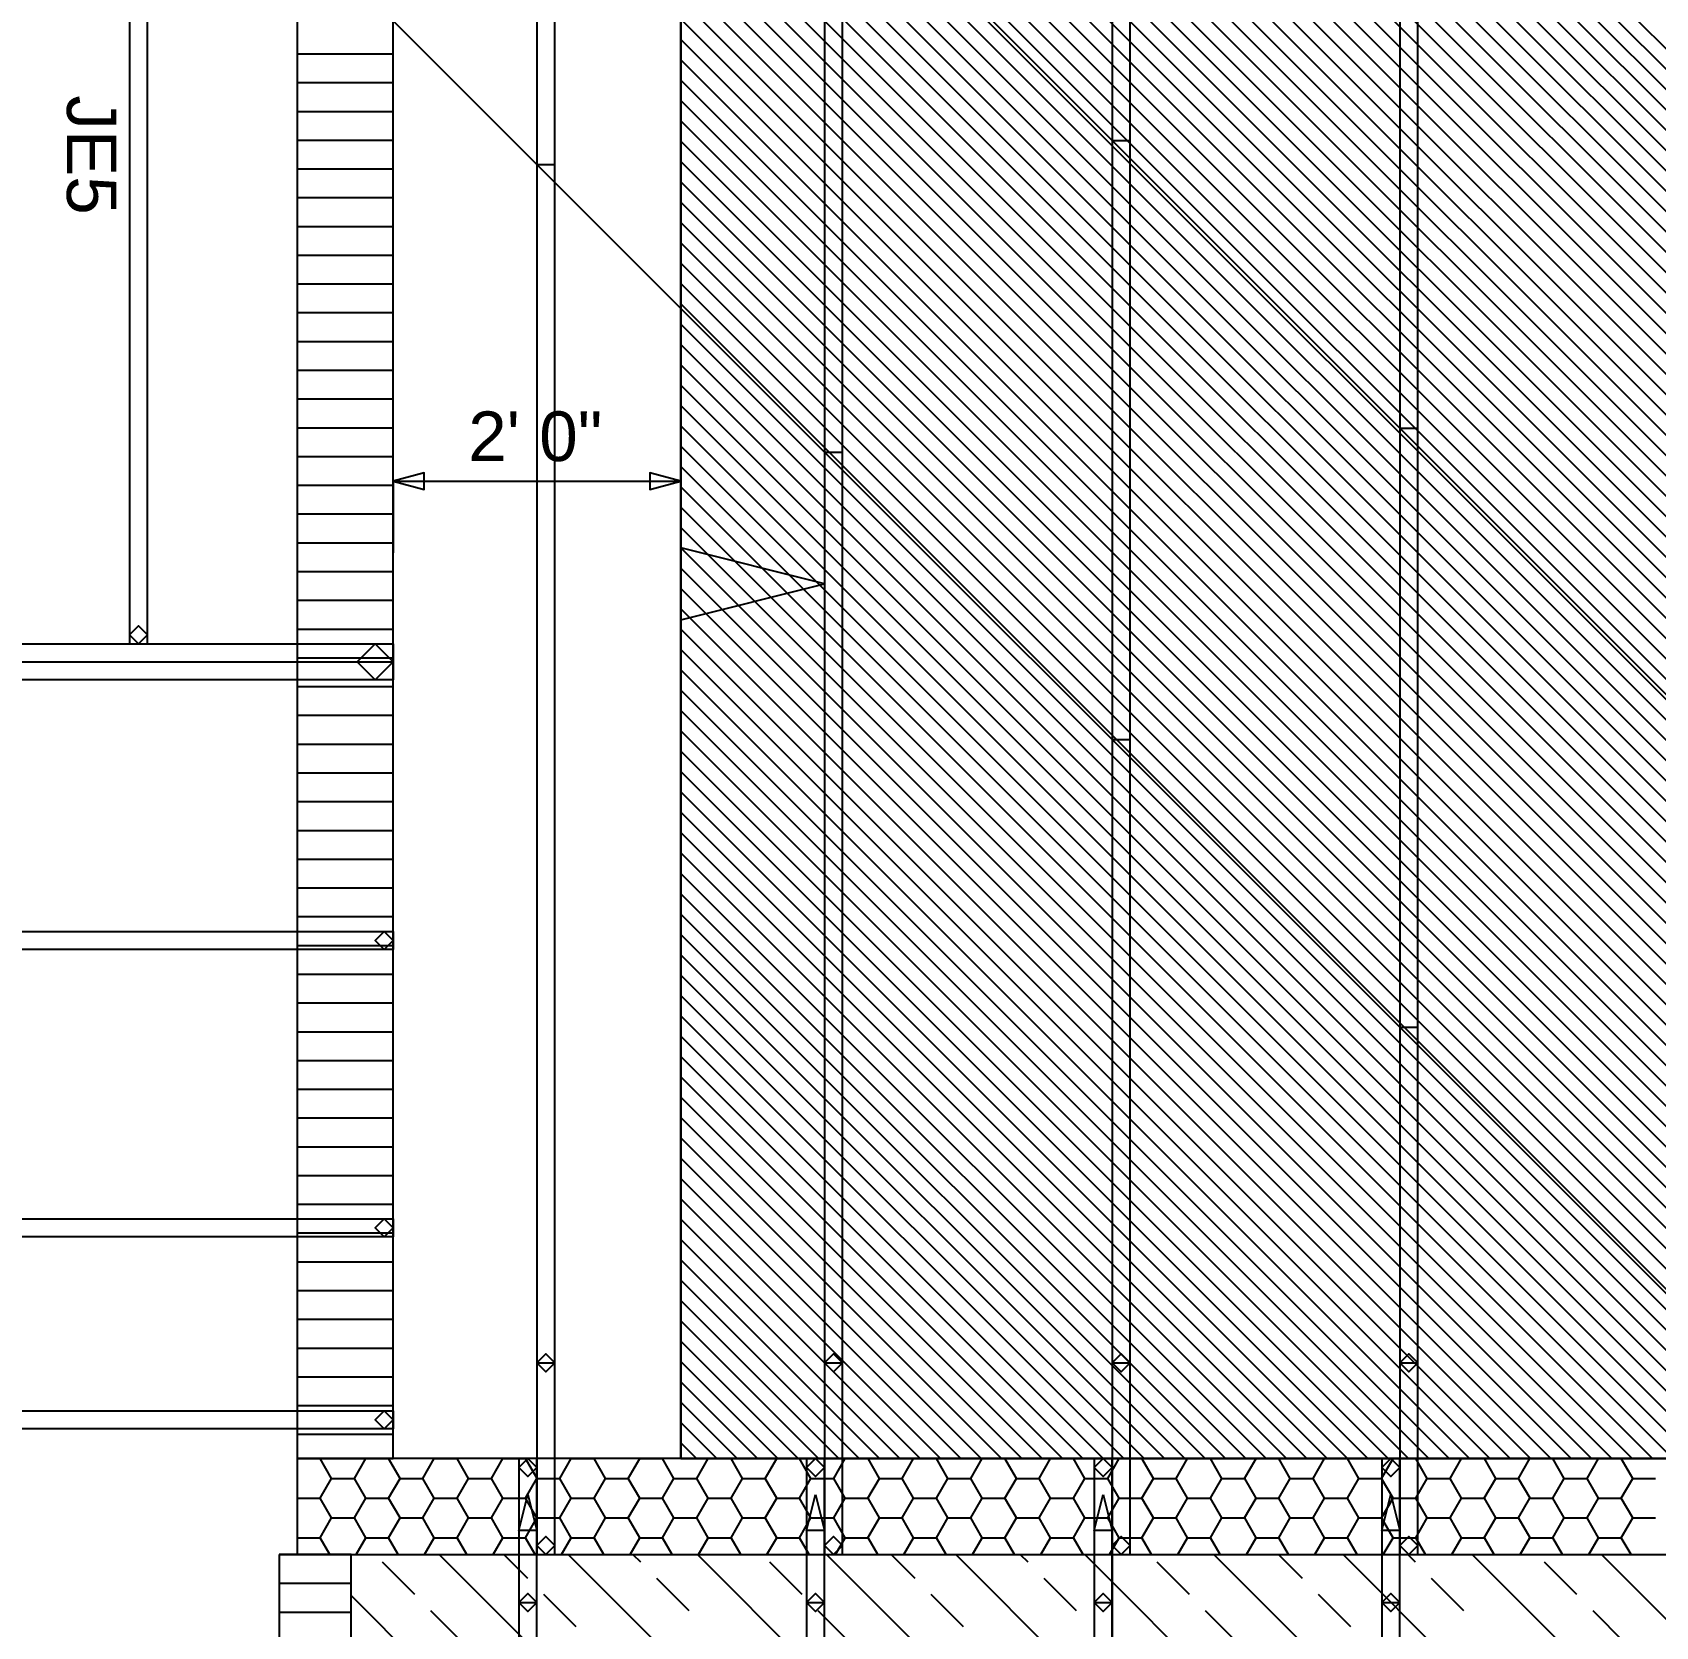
# Model space of a CAD drawing. Header units: inches. Extents: x -25328 to 8149, y -5530 to 4336.
# Drawn here: x 1270 to 1405.4, y 3051.1 to 3184.1 of the extents above; entities that cross this region are included whole.
import ezdxf

# ---------------------------------------------------------------- set-up
doc = ezdxf.new("R2010")
doc.units = ezdxf.units.IN
doc.header["$LTSCALE"] = 16
doc.header["$MEASUREMENT"] = 0
for name, color, linetype in [('1st_Floor_Labels_Engineering_Mem', 7, 'CONTINUOUS'), ('1st_Floor_Objects_Dimensions', 7, 'CONTINUOUS'), ('1st_Floor_Objects_Non-Associativ', 7, 'CONTINUOUS'), ('1st_Floor_Objects_Planes', 7, 'CONTINUOUS'), ('1st_Floor_Objects_Roof_Framing', 40, 'CONTINUOUS'), ('1st_Floor_Objects_Roof_Truss', 40, 'CONTINUOUS'), ('1st_Floor_Objects_Walls', 7, 'CONTINUOUS')]:
    doc.layers.add(name, color=color, linetype=linetype)
doc.styles.add('ARIAL', font='arial.ttf', dxfattribs={"height": 13.333333})

msp = doc.modelspace()

# ---------------------------------------------------------------- linework, layer by layer
at = {"layer": '1st_Floor_Objects_Dimensions', "color": 7}
for p, q in [((1300.05578318, 3146.66377764), (1300.05578318, 3179.08589678)), ((1324.05541697, 3146.66377764), (1324.05541697, 3179.08607989)), ((1300.05578318, 3146.66377764), (1300.05578318, 3140.66377764)), ((1300.05578318, 3146.66377764), (1324.05541697, 3146.66377764)), ((1324.05541697, 3146.66377764), (1324.05541697, 3140.66377764))]:
    msp.add_line(p, q, dxfattribs=at)
for points in [[(1300.05578318, 3146.66377764), (1302.64768687, 3145.9692586), (1302.64768687, 3147.35829669), (1300.05578318, 3146.66377764)], [(1324.05541697, 3146.66377764), (1321.46351329, 3147.35829669), (1321.46351329, 3145.9692586), (1324.05541697, 3146.66377764)]]:
    msp.add_lwpolyline(points, close=True, dxfattribs=at).dxf.unprotected_set("ltscale", 0)
at = {"layer": '1st_Floor_Objects_Non-Associativ', "color": 7}
for p, q in [((1324.05578318, 3210.65886431), (1469.62879649, 3065.08589678)), ((1325.32557383, 3211.08614092), (1471.32581797, 3065.08589678)), ((1327.02259532, 3211.08614092), (1473.02283946, 3065.08589678)), ((1328.71970836, 3211.08614092), (1474.7199525, 3065.08589678)), ((1330.41663829, 3211.08614092), (1476.41688243, 3065.08589678)), ((1332.11365977, 3211.08614092), (1478.11390391, 3065.08589678)), ((1333.81068126, 3211.08614092), (1479.8109254, 3065.08589678)), ((1335.50774852, 3211.08614092), (1481.50799266, 3065.08589678)), ((1337.20472422, 3211.08614092), (1483.20496836, 3065.08589678)), ((1338.90174571, 3211.08614092), (1484.90198985, 3065.08589678)), ((1340.59885875, 3211.08614092), (1486.59910289, 3065.08589678)), ((1342.29578868, 3211.08614092), (1488.29603282, 3065.08589678)), ((1343.99281016, 3211.08614092), (1489.9930543, 3065.08589678)), ((1345.6899232, 3211.08614092), (1491.69016734, 3065.08589678)), ((1347.38689891, 3211.08614092), (1493.38714305, 3065.08589678)), ((1349.08392039, 3211.08614092), (1495.08416453, 3065.08589678)), ((1350.78094188, 3211.08614092), (1496.78118602, 3065.08589678)), ((1352.47791758, 3211.08614092), (1498.47816172, 3065.08589678)), ((1354.17493907, 3211.08614092), (1500.17518321, 3065.08589678)), ((1355.87196055, 3211.08614092), (1501.87220469, 3065.08589678)), ((1357.56898204, 3211.08614092), (1503.56922618, 3065.08589678)), ((1359.2660493, 3211.08614092), (1505.26629344, 3065.08589678)), ((1360.96307078, 3211.08614092), (1506.96331492, 3065.08589678)), ((1362.66004649, 3211.08614092), (1508.66029063, 3065.08589678)), ((1364.35706797, 3211.08614092), (1510.35731211, 3065.08589678)), ((1366.05408946, 3211.08614092), (1512.0543336, 3065.08589678)), ((1367.75115672, 3211.08614092), (1513.75140086, 3065.08589678)), ((1369.44813243, 3211.08614092), (1515.44837657, 3065.08589678)), ((1371.14515391, 3211.08614092), (1517.14539805, 3065.08589678)), ((1372.8421754, 3211.08614092), (1518.84241954, 3065.08589678)), ((1374.53919688, 3211.08614092), (1520.53944102, 3065.08589678)), ((1376.23626414, 3211.08614092), (1522.23650828, 3065.08589678)), ((1377.93323985, 3211.08614092), (1523.93348399, 3065.08589678)), ((1324.05578318, 3208.96184283), (1467.93177501, 3065.08589678)), ((1324.05578318, 3207.2649129), (1466.2347993, 3065.08589678)), ((1324.05578318, 3205.56779986), (1464.53773204, 3065.08589678)), ((1324.05582896, 3203.87077838), (1462.84071055, 3065.08589678)), ((1324.05582896, 3202.17375689), (1461.14368907, 3065.08589678)), ((1324.05582896, 3200.47682696), (1459.44675914, 3065.08589678)), ((1324.05582896, 3198.77971392), (1457.7496461, 3065.08589678)), ((1324.05582896, 3197.08269244), (1456.05262461, 3065.08589678)), ((1324.05582896, 3195.38567095), (1454.35560313, 3065.08589678)), ((1324.05582896, 3193.68874102), (1452.65862742, 3065.08589678)), ((1324.05587474, 3191.99162799), (1450.96156016, 3065.08589678)), ((1324.05587474, 3190.2946065), (1449.26453868, 3065.08589678)), ((1324.05587474, 3188.59749346), (1447.56751719, 3065.08589678)), ((1324.05587474, 3186.90056353), (1445.87054148, 3065.08589678)), ((1324.05587474, 3185.20345049), (1444.17347422, 3065.08589678)), ((1324.05587474, 3183.50642901), (1442.47645274, 3065.08589678)), ((1324.05587474, 3181.80940753), (1440.77943126, 3065.08589678)), ((1324.05587474, 3180.11238604), (1439.08240977, 3065.08589678)), ((1324.05592051, 3178.41536456), (1437.38538829, 3065.08589678)), ((1324.05592051, 3176.71834307), (1435.6883668, 3065.08589678)), ((1324.05592051, 3175.02132159), (1433.99134532, 3065.08589678)), ((1324.05592051, 3173.3243001), (1432.29432383, 3065.08589678)), ((1324.05592051, 3171.62727862), (1430.59730235, 3065.08589678)), ((1324.05592051, 3169.93034869), (1428.90032664, 3065.08589678)), ((1324.05596629, 3168.23323565), (1427.20325938, 3065.08589678)), ((1324.05596629, 3166.53621417), (1425.5062379, 3065.08589678)), ((1324.05596629, 3164.83919268), (1423.80926219, 3065.08589678)), ((1324.05596629, 3163.1421712), (1422.11219493, 3065.08589678)), ((1324.05596629, 3161.44505816), (1420.41517344, 3065.08589678)), ((1324.05596629, 3159.74803668), (1418.71815196, 3065.08589678)), ((1324.05596629, 3158.05110674), (1417.02117625, 3065.08589678)), ((1324.05596629, 3156.35399371), (1415.32410899, 3065.08589678)), ((1324.05601207, 3154.65697222), (1413.62708751, 3065.08589678)), ((1324.05601207, 3152.96004229), (1411.9301118, 3065.08589678)), ((1324.05601207, 3151.26292925), (1410.23304454, 3065.08589678)), ((1324.05601207, 3149.56599932), (1408.53606883, 3065.08589678)), ((1324.05601207, 3147.86888629), (1406.83900157, 3065.08589678)), ((1324.05601207, 3146.17195635), (1405.14202586, 3065.08589678)), ((1324.05605784, 3144.47484332), (1403.4449586, 3065.08589678)), ((1324.05605784, 3142.77782183), (1401.74793711, 3065.08589678)), ((1324.05605784, 3141.08080035), (1400.05096141, 3065.08589678)), ((1324.05605784, 3139.38377886), (1398.35393992, 3065.08589678)), ((1324.05605784, 3137.68666583), (1396.65687266, 3065.08589678)), ((1324.05605784, 3135.98964434), (1394.95985118, 3065.08589678)), ((1324.05605784, 3134.29271441), (1393.26287547, 3065.08589678)), ((1324.05605784, 3132.59569293), (1391.56585398, 3065.08589678)), ((1324.05605784, 3130.89857989), (1389.86878672, 3065.08589678)), ((1324.05610362, 3129.20155841), (1388.17176524, 3065.08589678)), ((1324.05610362, 3127.50453692), (1386.47474376, 3065.08589678)), ((1324.05610362, 3125.80751544), (1384.77772227, 3065.08589678)), ((1324.05610362, 3124.1105855), (1383.08074656, 3065.08589678)), ((1324.05610362, 3122.41347247), (1381.3836793, 3065.08589678)), ((1324.0561494, 3120.71645098), (1379.68670359, 3065.08589678)), ((1324.0561494, 3119.0194295), (1377.98963633, 3065.08589678)), ((1324.0561494, 3117.32240801), (1376.29261485, 3065.08589678)), ((1324.0561494, 3115.62538653), (1374.59559336, 3065.08589678)), ((1324.0561494, 3113.92836505), (1372.89857188, 3065.08589678)), ((1324.0561494, 3112.23125201), (1371.2015504, 3065.08589678)), ((1324.0561494, 3110.53423052), (1369.50452891, 3065.08589678)), ((1324.0561494, 3108.83730059), (1367.8075532, 3065.08589678)), ((1324.05619517, 3107.14018756), (1366.11048594, 3065.08589678)), ((1324.05619517, 3105.44316607), (1364.41346446, 3065.08589678)), ((1324.05619517, 3103.74614459), (1362.71644297, 3065.08589678)), ((1324.05619517, 3102.0491231), (1361.01942149, 3065.08589678)), ((1324.05619517, 3100.35219317), (1359.32244578, 3065.08589678)), ((1324.05619517, 3098.65508013), (1357.62537852, 3065.08589678)), ((1324.05619517, 3096.9581502), (1355.92840281, 3065.08589678)), ((1324.05624095, 3095.26103716), (1354.23138133, 3065.08589678)), ((1324.05624095, 3093.56401568), (1352.53431407, 3065.08589678)), ((1324.05624095, 3091.8669942), (1350.83733836, 3065.08589678)), ((1324.05624095, 3090.16997271), (1349.1402711, 3065.08589678)), ((1324.05624095, 3088.47295123), (1347.44329539, 3065.08589678)), ((1324.05624095, 3086.77583819), (1345.74622813, 3065.08589678)), ((1324.05624095, 3085.07881671), (1344.04920665, 3065.08589678)), ((1324.05624095, 3083.38179522), (1342.35218516, 3065.08589678)), ((1324.05628672, 3081.68477374), (1340.65516368, 3065.08589678)), ((1324.05628672, 3079.98775225), (1338.95814219, 3065.08589678)), ((1324.05628672, 3078.29073077), (1337.26112071, 3065.08589678)), ((1324.05628672, 3076.59380084), (1335.56419078, 3065.08589678)), ((1324.05628672, 3074.8966878), (1333.86707774, 3065.08589678)), ((1324.05628672, 3073.19966632), (1332.17005626, 3065.08589678)), ((1324.0563325, 3071.50264483), (1330.47308055, 3065.08589678)), ((1324.0563325, 3069.80562335), (1328.77601329, 3065.08589678)), ((1324.0563325, 3068.10860186), (1327.0789918, 3065.08589678)), ((1324.0563325, 3066.41158038), (1325.38197032, 3065.08589678)), ((1299.13229075, 3056.46428424), (1301.82636729, 3053.77016192)), ((1303.89880076, 3057.0859273), (1325.95802012, 3035.02675372)), ((1309.28704539, 3057.0859273), (1311.25574961, 3055.1171773)), ((1314.67510691, 3057.0859273), (1336.16820994, 3035.59282427)), ((1320.06316844, 3057.0859273), (1320.68499461, 3056.46410113)), ((1325.45141307, 3057.0859273), (1346.94451609, 3035.59282427)), ((1331.46139232, 3056.46410113), (1334.15546885, 3053.76997882)), ((1336.22771922, 3057.0859273), (1357.72082225, 3035.59282427)), ((1341.61591807, 3057.0859273), (1343.5848054, 3055.1169942)), ((1347.00402537, 3057.0859273), (1360.05610362, 3044.03389483)), ((1352.3920869, 3057.0859273), (1353.01409617, 3056.46391802)), ((1357.78033152, 3057.0859273), (1360.05592051, 3054.81038409)), ((1363.79049388, 3056.46391802), (1366.48457042, 3053.76979571)), ((1368.55663768, 3057.0859273), (1390.0497407, 3035.59282427)), ((1373.94483653, 3057.0859273), (1375.91390696, 3055.11681109)), ((1379.33294383, 3057.0859273), (1400.82604686, 3035.59282427)), ((1384.72105113, 3057.0859273), (1385.34315196, 3056.46382647)), ((1390.1092042, 3057.0859273), (1411.60235301, 3035.59282427)), ((1396.11950389, 3056.46391802), (1398.81358043, 3053.76979571)), ((1400.88555613, 3057.0859273), (1422.37865916, 3035.59282427)), ((1322.03205577, 3055.11708575), (1324.72613231, 3052.42296343)), ((1354.36115733, 3055.11690264), (1357.05523387, 3052.42278033)), ((1360.05592051, 3054.81038409), (1379.27343455, 3035.59282427)), ((1386.69021312, 3055.11681109), (1389.38428965, 3052.42268878)), ((1296.55604258, 3053.6524251), (1325.95802012, 3024.25044757)), ((1312.60281077, 3053.77016192), (1315.29688731, 3051.07603961)), ((1344.93186656, 3053.76997882), (1347.6259431, 3051.0758565)), ((1377.26096812, 3053.76979571), (1379.95504466, 3051.0756734)), ((1303.17342845, 3052.42314654), (1305.86750499, 3049.72902423)), ((1335.50253001, 3052.42296343), (1338.19660655, 3049.72884112)), ((1367.83163157, 3052.42278033), (1370.52570811, 3049.72865801)), ((1400.16064158, 3052.42278033), (1402.85471812, 3049.72865801))]:
    msp.add_line(p, q, dxfattribs=at)
msp.add_lwpolyline([(1852.05628672, 3133.08595782), (1734.05630198, 3133.08742266), (1734.05481425, 3191.0864461), (1562.05778209, 3191.08507281), (1562.05778209, 3065.08589678), (1324.0563325, 3065.08589678), (1324.05578318, 3211.08614092), (1578.0552949, 3211.08614092), (1578.0552949, 3253.08412676), (1852.05628672, 3253.08833819)], close=True, dxfattribs=at).dxf.unprotected_set("ltscale", 0)
msp.add_lwpolyline([(1296.55613414, 2779.08604937), (1296.55604258, 3057.0859273), (1360.05587474, 3057.0859273), (1360.05624095, 3035.59282427), (1325.95802012, 3035.59282427), (1325.95802012, 2843.26707965), (1534.04433909, 2843.26707965), (1534.04433909, 3035.59282427), (1360.05624095, 3035.59282427), (1360.05587474, 3057.0859273), (1570.05777446, 3057.0859273)], dxfattribs=at).dxf.unprotected_set("ltscale", 0)
at = {"layer": '1st_Floor_Objects_Planes', "color": 70}
for p, q in [((1274.05572215, 3261.08620196), (1588.05603495, 2947.08586627)), ((1588.05601207, 2947.08595782), (1274.0558137, 3261.08611041)), ((1588.05603495, 2897.08562213), (1274.05572215, 3211.08595782)), ((1274.0558137, 3211.08586627), (1588.05601207, 2897.08562213))]:
    msp.add_line(p, q, dxfattribs=at)
at = {"layer": '1st_Floor_Objects_Planes', "color": 210}
for p, q in [((1324.05523387, 3211.08614092), (1324.0563325, 3065.08589678)), ((1324.0563325, 3065.08589678), (1562.05778209, 3065.08589678)), ((1296.55617991, 2783.08598834), (1296.55604258, 3057.0859273)), ((1296.55604258, 3057.0859273), (1570.05782023, 3057.0859273))]:
    msp.add_line(p, q, dxfattribs=at)
at = {"layer": '1st_Floor_Objects_Planes', "color": 7}
for p, q in [((1324.05582896, 3065.08589678), (1324.05578318, 3211.08614092)), ((1336.05582896, 3138.08611041), (1324.05578318, 3141.08601885)), ((1324.05578318, 3141.08601885), (1324.05582896, 3135.08601885)), ((1324.05582896, 3135.08601885), (1336.05582896, 3138.08611041)), ((1562.05782786, 3065.08589678), (1324.05582896, 3065.08589678))]:
    msp.add_line(p, q, dxfattribs=at)
msp.add_lwpolyline([(1324.05582896, 3135.08601885), (1336.05582896, 3138.08611041), (1324.05578318, 3141.08601885)], close=True, dxfattribs=at).dxf.unprotected_set("ltscale", 0)
at = {"layer": '1st_Floor_Objects_Roof_Framing', "color": 40}
for points in [[(1278.8060731, 3133.08586627), (1278.0560731, 3133.83586627), (1278.8060731, 3134.58586627), (1279.5560731, 3133.83586627)], [(1300.05578318, 3131.58586627), (1298.55578318, 3133.08586627), (1297.05578318, 3131.58586627), (1298.55578318, 3130.08586627)], [(1300.05578318, 3108.33586627), (1299.30578318, 3109.08586627), (1298.55578318, 3108.33586627), (1299.30578318, 3107.58586627)], [(1300.05578318, 3084.33586627), (1299.30578318, 3085.08586627), (1298.55578318, 3084.33586627), (1299.30578318, 3083.58586627)], [(1312.05587474, 3073.08595782), (1312.80587474, 3073.83595782), (1313.55587474, 3073.08595782), (1312.80587474, 3072.33595782)], [(1336.05587474, 3073.08595782), (1336.80587474, 3073.83595782), (1337.55587474, 3073.08595782), (1336.80587474, 3072.33595782)], [(1360.05587474, 3073.08595782), (1360.80587474, 3073.83595782), (1361.55587474, 3073.08595782), (1360.80587474, 3072.33595782)], [(1384.05587474, 3073.08595782), (1384.80587474, 3073.83595782), (1385.55587474, 3073.08595782), (1384.80587474, 3072.33595782)], [(1300.05578318, 3068.33583575), (1299.30578318, 3069.08583575), (1298.55578318, 3068.33583575), (1299.30578318, 3067.58583575)], [(1311.30624095, 3065.08589678), (1310.55624095, 3064.33589678), (1311.30624095, 3063.58589678), (1312.05624095, 3064.33589678)], [(1335.3061494, 3065.08589678), (1334.5561494, 3064.33589678), (1335.3061494, 3063.58589678), (1336.0561494, 3064.33589678)], [(1359.30624095, 3065.08589678), (1358.55624095, 3064.33589678), (1359.30624095, 3063.58589678), (1360.05624095, 3064.33589678)], [(1383.30624095, 3065.08589678), (1382.55624095, 3064.33589678), (1383.30624095, 3063.58589678), (1384.05624095, 3064.33589678)], [(1311.30624095, 3062.08589678), (1312.05624095, 3059.08589678), (1310.55624095, 3059.08589678)], [(1335.30619517, 3062.08589678), (1336.0561494, 3059.08589678), (1334.5561494, 3059.08589678)], [(1359.30624095, 3062.08589678), (1360.05624095, 3059.08589678), (1358.55624095, 3059.08589678)], [(1383.30624095, 3062.08589678), (1384.05624095, 3059.08589678), (1382.55624095, 3059.08589678)], [(1312.80587474, 3057.0859273), (1312.05587474, 3057.8359273), (1312.80587474, 3058.5859273), (1313.55587474, 3057.8359273)], [(1336.80587474, 3057.0859273), (1336.05587474, 3057.8359273), (1336.80587474, 3058.5859273), (1337.55587474, 3057.8359273)], [(1360.80587474, 3057.0859273), (1360.05587474, 3057.8359273), (1360.80587474, 3058.5859273), (1361.55587474, 3057.8359273)], [(1384.80587474, 3057.0859273), (1384.05587474, 3057.8359273), (1384.80587474, 3058.5859273), (1385.55587474, 3057.8359273)], [(1310.55624095, 3053.08589678), (1311.30624095, 3053.83589678), (1312.05624095, 3053.08589678), (1311.30624095, 3052.33589678)], [(1334.5561494, 3053.08589678), (1335.3061494, 3053.83589678), (1336.0561494, 3053.08589678), (1335.3061494, 3052.33589678)], [(1358.55624095, 3053.08589678), (1359.30624095, 3053.83589678), (1360.05624095, 3053.08589678), (1359.30624095, 3052.33589678)], [(1382.55624095, 3053.08589678), (1383.30624095, 3053.83589678), (1384.05624095, 3053.08589678), (1383.30624095, 3052.33589678)]]:
    msp.add_lwpolyline(points, close=True, dxfattribs=at).dxf.unprotected_set("ltscale", 0)
at = {"layer": '1st_Floor_Objects_Roof_Truss', "color": 40}
for p, q in [((1360.05582896, 3175.08604937), (1361.55587474, 3175.08604937)), ((1360.05582896, 3175.08604937), (1361.55587474, 3175.08604937)), ((1312.05582896, 3173.08580523), (1313.55587474, 3173.08580523)), ((1312.05582896, 3173.08580523), (1313.55587474, 3173.08580523)), ((1384.05582896, 3151.08604937), (1385.55582896, 3151.08604937)), ((1384.05582896, 3151.08604937), (1385.55582896, 3151.08604937)), ((1336.05582896, 3149.08571368), (1337.55582896, 3149.08571368)), ((1336.05582896, 3149.08571368), (1337.55582896, 3149.08571368)), ((1278.0560731, 3133.08586627), (1279.5560731, 3133.08586627)), ((1278.0560731, 3133.08586627), (1279.5560731, 3133.08586627)), ((1300.05578318, 3133.08586627), (1300.05578318, 3130.08586627)), ((1080.05602732, 3131.58586627), (1300.05578318, 3131.58586627)), ((1360.05582896, 3125.08580523), (1361.55587474, 3125.08580523)), ((1360.05582896, 3125.08580523), (1361.55587474, 3125.08580523)), ((1300.05578318, 3109.08586627), (1300.05578318, 3107.58586627)), ((1384.05582896, 3101.08580523), (1385.55582896, 3101.08580523)), ((1384.05582896, 3101.08580523), (1385.55582896, 3101.08580523)), ((1300.05578318, 3085.08586627), (1300.05578318, 3083.58586627)), ((1312.05587474, 3073.08595782), (1313.55592051, 3073.08595782)), ((1312.05587474, 3073.08595782), (1313.55592051, 3073.08595782)), ((1312.05587474, 3073.08595782), (1313.55592051, 3073.08595782)), ((1312.05587474, 3073.08595782), (1313.55592051, 3073.08595782)), ((1336.05587474, 3073.08595782), (1337.55587474, 3073.08595782)), ((1336.05587474, 3073.08595782), (1337.55587474, 3073.08595782)), ((1336.05587474, 3073.08595782), (1337.55587474, 3073.08595782)), ((1360.05587474, 3073.08595782), (1361.55592051, 3073.08595782)), ((1360.05587474, 3073.08595782), (1361.55592051, 3073.08595782)), ((1360.05587474, 3073.08595782), (1361.55592051, 3073.08595782)), ((1384.05587474, 3073.08595782), (1385.55587474, 3073.08595782)), ((1384.05587474, 3073.08595782), (1385.55587474, 3073.08595782)), ((1384.05587474, 3073.08595782), (1385.55587474, 3073.08595782)), ((1300.05578318, 3069.08583575), (1300.05578318, 3067.58583575)), ((1336.05587474, 3057.0859273), (1337.55587474, 3057.0859273)), ((1360.05587474, 3057.0859273), (1361.55592051, 3057.0859273)), ((1384.05587474, 3057.0859273), (1385.55587474, 3057.0859273)), ((1310.55624095, 3053.08589678), (1312.05628672, 3053.08589678)), ((1310.55624095, 3053.08589678), (1312.05628672, 3053.08589678)), ((1310.55624095, 3053.08589678), (1312.05628672, 3053.08589678)), ((1310.55624095, 3053.08589678), (1312.05628672, 3053.08589678)), ((1334.55619517, 3053.08589678), (1336.05619517, 3053.08589678)), ((1334.55619517, 3053.08589678), (1336.05619517, 3053.08589678)), ((1334.55619517, 3053.08589678), (1336.05619517, 3053.08589678)), ((1334.55619517, 3053.08589678), (1336.05619517, 3053.08589678)), ((1358.55624095, 3053.08589678), (1360.05624095, 3053.08589678)), ((1358.55624095, 3053.08589678), (1360.05624095, 3053.08589678)), ((1358.55624095, 3053.08589678), (1360.05624095, 3053.08589678)), ((1358.55624095, 3053.08589678), (1360.05624095, 3053.08589678)), ((1382.55624095, 3053.08589678), (1384.05624095, 3053.08589678)), ((1382.55624095, 3053.08589678), (1384.05624095, 3053.08589678)), ((1382.55624095, 3053.08589678), (1384.05624095, 3053.08589678)), ((1382.55624095, 3053.08589678), (1384.05624095, 3053.08589678))]:
    msp.add_line(p, q, dxfattribs=at)
for points in [[(1312.05582896, 3261.08611041), (1312.05587474, 3057.0859273), (1312.80587474, 3057.0859273), (1313.55587474, 3057.0859273), (1313.55582896, 3261.08611041), (1312.80582896, 3261.08611041)], [(1336.05582896, 3261.08611041), (1336.05587474, 3057.0859273), (1336.80587474, 3057.0859273), (1337.55587474, 3057.0859273), (1337.55582896, 3261.08611041), (1336.80582896, 3261.08611041)], [(1360.05582896, 3261.08611041), (1360.05587474, 3057.0859273), (1360.80587474, 3057.0859273), (1361.55587474, 3057.0859273), (1361.55582896, 3261.08611041), (1360.80582896, 3261.08611041)], [(1384.05582896, 3261.08611041), (1384.05587474, 3057.0859273), (1384.80587474, 3057.0859273), (1385.55587474, 3057.0859273), (1385.55582896, 3261.08611041), (1384.80582896, 3261.08611041)], [(1278.0560731, 3211.08586627), (1278.0560731, 3133.08586627), (1278.8060731, 3133.08586627), (1279.5560731, 3133.08586627), (1279.5560731, 3211.08586627), (1278.8060731, 3211.08586627)], [(1080.05602732, 3133.08586627), (1300.05578318, 3133.08586627), (1300.05578318, 3131.58586627), (1300.05578318, 3130.08586627), (1080.05602732, 3130.08586627), (1080.05602732, 3131.58586627)], [(1080.05602732, 3109.08586627), (1300.05578318, 3109.08586627), (1300.05578318, 3108.33586627), (1300.05578318, 3107.58586627), (1080.05602732, 3107.58586627), (1080.05602732, 3108.33586627)], [(1080.05602732, 3085.08586627), (1300.05578318, 3085.08586627), (1300.05578318, 3084.33586627), (1300.05578318, 3083.58586627), (1080.05602732, 3083.58586627), (1080.05602732, 3084.33586627)], [(1080.05602732, 3069.08583575), (1300.05578318, 3069.08583575), (1300.05578318, 3068.33583575), (1300.05578318, 3067.58583575), (1080.05602732, 3067.58583575), (1080.05602732, 3068.33583575)], [(1310.55624095, 3065.08589678), (1310.55624095, 2550.08615618), (1311.30624095, 2550.08615618), (1312.05624095, 2550.08615618), (1312.05624095, 3065.08589678), (1311.30624095, 3065.08589678)], [(1334.55619517, 3065.08589678), (1334.55619517, 2550.08615618), (1335.30619517, 2550.08615618), (1336.05619517, 2550.08615618), (1336.05619517, 3065.08589678), (1335.30619517, 3065.08589678)], [(1358.55624095, 3065.08589678), (1358.55624095, 2550.08615618), (1359.30624095, 2550.08615618), (1360.05624095, 2550.08615618), (1360.05624095, 3065.08589678), (1359.30624095, 3065.08589678)], [(1382.55624095, 3065.08589678), (1382.55624095, 2678.08580523), (1383.30624095, 2678.08580523), (1384.05624095, 2678.08580523), (1384.05624095, 3065.08589678), (1383.30624095, 3065.08589678)]]:
    msp.add_lwpolyline(points, close=True, dxfattribs=at).dxf.unprotected_set("ltscale", 0)
at = {"layer": '1st_Floor_Objects_Walls', "color": 7}
for p, q in [((1300.05578318, 3182.28667193), (1292.05576793, 3182.28667193)), ((1300.05578318, 3179.88670855), (1292.05576793, 3179.88670855)), ((1300.05578318, 3177.48674517), (1292.05576793, 3177.48674517)), ((1300.05578318, 3175.08678179), (1292.05576793, 3175.08678179)), ((1300.05578318, 3172.68681841), (1292.05576793, 3172.68681841)), ((1300.05578318, 3170.28685504), (1292.05576793, 3170.28685504)), ((1300.05578318, 3167.88689166), (1292.05576793, 3167.88689166)), ((1300.05578318, 3165.48692828), (1292.05576793, 3165.48692828)), ((1300.05578318, 3163.0869649), (1292.05576793, 3163.0869649)), ((1300.05578318, 3160.68700152), (1292.05576793, 3160.68700152)), ((1300.05578318, 3158.28703814), (1292.05576793, 3158.28703814)), ((1300.05578318, 3155.88707476), (1292.05576793, 3155.88707476)), ((1300.05578318, 3153.48711138), (1292.05576793, 3153.48711138)), ((1300.05578318, 3151.087148), (1292.0558137, 3151.087148)), ((1300.05578318, 3148.68718463), (1292.0558137, 3148.68718463)), ((1300.05578318, 3146.28722125), (1292.0558137, 3146.28722125)), ((1300.05578318, 3143.88725787), (1292.0558137, 3143.88725787)), ((1300.05578318, 3141.48729449), (1292.0558137, 3141.48729449)), ((1300.05578318, 3139.08733111), (1292.0558137, 3139.08733111)), ((1300.05578318, 3136.68736773), (1292.0558137, 3136.68736773)), ((1300.05578318, 3134.28740435), (1292.0558137, 3134.28740435)), ((1300.05578318, 3131.88744097), (1292.0558137, 3131.88744097)), ((1300.05578318, 3129.48747759), (1292.0558137, 3129.48747759)), ((1300.05578318, 3127.08751422), (1292.0558137, 3127.08751422)), ((1300.05578318, 3124.68755084), (1292.0558137, 3124.68755084)), ((1300.05578318, 3122.28758746), (1292.0558137, 3122.28758746)), ((1300.05578318, 3119.88762408), (1292.0558137, 3119.88762408)), ((1300.05578318, 3117.4876607), (1292.0558137, 3117.4876607)), ((1300.05578318, 3115.08769732), (1292.0558137, 3115.08769732)), ((1300.05578318, 3112.68773394), (1292.0558137, 3112.68773394)), ((1300.05578318, 3110.28777056), (1292.0558137, 3110.28777056)), ((1300.05578318, 3107.88780718), (1292.0558137, 3107.88780718)), ((1300.05578318, 3105.48784381), (1292.0558137, 3105.48784381)), ((1300.05578318, 3103.08788043), (1292.0558137, 3103.08788043)), ((1300.05578318, 3100.68791705), (1292.0558137, 3100.68791705)), ((1300.05578318, 3098.28795367), (1292.0558137, 3098.28795367)), ((1300.05578318, 3095.88799029), (1292.0558137, 3095.88799029)), ((1300.05578318, 3093.48802691), (1292.0558137, 3093.48802691)), ((1300.05578318, 3091.08806353), (1292.0558137, 3091.08806353)), ((1300.05578318, 3088.68810015), (1292.0558137, 3088.68810015)), ((1300.05578318, 3086.28813677), (1292.0558137, 3086.28813677)), ((1300.05578318, 3083.8881734), (1292.0558137, 3083.8881734)), ((1300.05578318, 3081.48821002), (1292.0558137, 3081.48821002)), ((1300.05578318, 3079.08824664), (1292.0558137, 3079.08824664)), ((1300.05578318, 3076.68828326), (1292.0558137, 3076.68828326)), ((1300.05578318, 3074.28831988), (1292.0558137, 3074.28831988)), ((1300.05578318, 3071.8883565), (1292.0558137, 3071.8883565)), ((1300.05578318, 3069.48839312), (1292.0558137, 3069.48839312)), ((1300.05578318, 3067.08842974), (1292.0558137, 3067.08842974)), ((1292.05791941, 3065.08589678), (1292.05778209, 3065.08617144)), ((1292.05778209, 3065.08589678), (1293.96276561, 3065.08589678)), ((1294.91541758, 3063.43611651), (1293.96290294, 3065.08589678)), ((1296.82026377, 3063.43611651), (1297.77277842, 3065.08589678)), ((1297.77277842, 3065.08589678), (1299.67776194, 3065.08589678)), ((1300.63059703, 3063.43611651), (1299.67808238, 3065.08589678)), ((1302.53526011, 3063.43611651), (1303.48777476, 3065.08589678)), ((1303.48777476, 3065.08589678), (1305.39275828, 3065.08589678)), ((1306.34573069, 3063.43611651), (1305.39321605, 3065.08589678)), ((1308.25030223, 3063.43611651), (1309.20281688, 3065.08589678)), ((1309.2027711, 3065.08589678), (1311.10775462, 3065.08589678)), ((1312.06086436, 3063.43611651), (1311.10834971, 3065.08589678)), ((1313.96525279, 3063.43611651), (1314.91776744, 3065.08589678)), ((1314.91776744, 3065.08589678), (1316.82275096, 3065.08589678)), ((1317.77599803, 3063.43611651), (1316.82348338, 3065.08589678)), ((1319.6802949, 3063.43602496), (1320.63280955, 3065.08580523)), ((1320.63276377, 3065.08589678), (1322.5377473, 3065.08589678)), ((1323.49113169, 3063.43611651), (1322.53861705, 3065.08589678)), ((1325.39529124, 3063.43602496), (1326.34780589, 3065.08580523)), ((1326.34776011, 3065.08589678), (1328.25274363, 3065.08589678)), ((1329.20626536, 3063.43611651), (1328.25375071, 3065.08589678)), ((1331.11028758, 3063.43602496), (1332.06280223, 3065.08580523)), ((1332.06275645, 3065.08589678), (1333.96773997, 3065.08589678)), ((1334.92135325, 3063.43602496), (1333.9688386, 3065.08580523)), ((1336.82528392, 3063.43602496), (1337.77779857, 3065.08580523)), ((1337.77775279, 3065.08589678), (1339.68273631, 3065.08589678)), ((1340.6365327, 3063.43611651), (1339.68401805, 3065.08589678)), ((1342.54028025, 3063.43602496), (1343.4927949, 3065.08580523)), ((1343.49274913, 3065.08589678), (1345.39773265, 3065.08589678)), ((1346.35166636, 3063.43611651), (1345.39915171, 3065.08589678)), ((1348.25523082, 3063.43602496), (1349.20774546, 3065.08580523)), ((1349.20774546, 3065.08589678), (1351.11272898, 3065.08589678)), ((1352.06675425, 3063.43602496), (1351.11423961, 3065.08580523)), ((1353.97027293, 3063.43602496), (1354.92278758, 3065.08580523)), ((1354.9227418, 3065.08589678), (1356.82772532, 3065.08589678)), ((1357.7819337, 3063.43611651), (1356.82941905, 3065.08589678)), ((1359.68531504, 3063.43593341), (1360.63782969, 3065.08571368)), ((1360.63773814, 3065.08589678), (1362.54272166, 3065.08589678)), ((1362.54276744, 3065.08571368), (1362.54285899, 3065.08589678)), ((1363.49702159, 3063.43602496), (1362.54450694, 3065.08580523)), ((1365.40026561, 3063.43593341), (1366.35278025, 3065.08571368)), ((1366.35273448, 3065.08589678), (1368.257718, 3065.08589678)), ((1368.25776377, 3065.08571368), (1368.25785533, 3065.08589678)), ((1369.21215525, 3063.43602496), (1368.25964061, 3065.08580523)), ((1371.11526194, 3063.43593341), (1372.06777659, 3065.08571368)), ((1372.06773082, 3065.08589678), (1373.97271434, 3065.08589678)), ((1373.97280589, 3065.08571368), (1373.97289744, 3065.08589678)), ((1374.9273347, 3063.43602496), (1373.97482005, 3065.08580523)), ((1376.83025828, 3063.43593341), (1377.78277293, 3065.08571368)), ((1377.78272715, 3065.08589678), (1379.68771067, 3065.08589678)), ((1379.68780223, 3065.08571368), (1379.68789378, 3065.08589678)), ((1380.64242259, 3063.43602496), (1379.68990794, 3065.08580523)), ((1382.54525462, 3063.43593341), (1383.49776927, 3065.08571368)), ((1383.49772349, 3065.08589678), (1385.40270701, 3065.08589678)), ((1385.40279857, 3065.08571368), (1385.40289012, 3065.08589678)), ((1386.35755626, 3063.43602496), (1385.40504161, 3065.08580523)), ((1388.26029673, 3063.43593341), (1389.21281138, 3065.08571368)), ((1389.21271983, 3065.08589678), (1391.11770335, 3065.08589678)), ((1391.1177949, 3065.08571368), (1391.11788646, 3065.08589678)), ((1392.07264415, 3063.43602496), (1391.1201295, 3065.08580523)), ((1393.97529307, 3063.43593341), (1394.92780772, 3065.08571368)), ((1394.92771617, 3065.08589678), (1396.83269969, 3065.08589678)), ((1396.83279124, 3065.08571368), (1396.83288279, 3065.08589678)), ((1397.78782359, 3063.43602496), (1396.83530894, 3065.08580523)), ((1399.69024363, 3063.43593341), (1400.64275828, 3065.08571368)), ((1400.64271251, 3065.08589678), (1402.54769603, 3065.08589678)), ((1402.5477418, 3065.08571368), (1402.54783336, 3065.08589678)), ((1403.50295726, 3063.43602496), (1402.55044261, 3065.08580523)), ((1293.96281138, 3061.78633624), (1294.91532603, 3063.43611651)), ((1294.91528025, 3063.43611651), (1296.82026377, 3063.43611651)), ((1297.77305308, 3061.78633624), (1296.82053843, 3063.43611651)), ((1299.67780772, 3061.78633624), (1300.63032237, 3063.43611651)), ((1300.63027659, 3063.43611651), (1302.53526011, 3063.43611651)), ((1303.48814097, 3061.78633624), (1302.53562632, 3063.43611651)), ((1305.39275828, 3061.78633624), (1306.34527293, 3063.43611651)), ((1306.34527293, 3063.43611651), (1308.25025645, 3063.43611651)), ((1309.20332042, 3061.78633624), (1308.25080577, 3063.43611651)), ((1311.1078004, 3061.78624468), (1312.06031504, 3063.43602496)), ((1312.06026927, 3063.43611651), (1313.96525279, 3063.43611651)), ((1314.91836253, 3061.78633624), (1313.96584788, 3063.43611651)), ((1316.82279673, 3061.78624468), (1317.77531138, 3063.43602496)), ((1317.77526561, 3063.43611651), (1319.68024913, 3063.43611651)), ((1320.63358775, 3061.78633624), (1319.6810731, 3063.43611651)), ((1322.5377473, 3061.78633624), (1323.49026194, 3063.43611651)), ((1323.49026194, 3063.43611651), (1325.39524546, 3063.43611651)), ((1326.34862986, 3061.78633624), (1325.39611522, 3063.43611651)), ((1328.25278941, 3061.78624468), (1329.20530406, 3063.43602496)), ((1329.20525828, 3063.43611651), (1331.1102418, 3063.43611651)), ((1332.06376353, 3061.78633624), (1331.11124888, 3063.43611651)), ((1333.96778575, 3061.78624468), (1334.9203004, 3063.43602496)), ((1334.92025462, 3063.43611651), (1336.82523814, 3063.43611651)), ((1337.77894297, 3061.78633624), (1336.82642833, 3063.43611651)), ((1339.68278209, 3061.78624468), (1340.63529673, 3063.43602496)), ((1340.63525096, 3063.43611651), (1342.54023448, 3063.43611651)), ((1343.49407664, 3061.78633624), (1342.54156199, 3063.43611651)), ((1345.39777842, 3061.78624468), (1346.35029307, 3063.43602496)), ((1346.3502473, 3063.43611651), (1348.25523082, 3063.43611651)), ((1349.20921031, 3061.78633624), (1348.25669566, 3063.43611651)), ((1351.11277476, 3061.78624468), (1352.06528941, 3063.43602496)), ((1352.06524363, 3063.43611651), (1353.97022715, 3063.43611651)), ((1354.9242982, 3061.78624468), (1353.97178355, 3063.43602496)), ((1356.8277711, 3061.78624468), (1357.78028575, 3063.43602496)), ((1357.78023997, 3063.43611651), (1359.68522349, 3063.43611651)), ((1360.63947764, 3061.78624468), (1359.68696299, 3063.43602496)), ((1362.54276744, 3061.78624468), (1363.49528209, 3063.43602496)), ((1363.49523631, 3063.43611651), (1365.40021983, 3063.43611651)), ((1366.35461131, 3061.78624468), (1365.40209666, 3063.43602496)), ((1368.25780955, 3061.78615313), (1369.2103242, 3063.43593341)), ((1369.21023265, 3063.43611651), (1371.11521617, 3063.43611651)), ((1372.0696992, 3061.78624468), (1371.11718455, 3063.43602496)), ((1373.97276011, 3061.78615313), (1374.92527476, 3063.43593341)), ((1374.92522898, 3063.43611651), (1376.83021251, 3063.43611651)), ((1377.78487864, 3061.78624468), (1376.83236399, 3063.43602496)), ((1379.68780223, 3061.78615313), (1380.64031688, 3063.43593341)), ((1380.64022532, 3063.43611651), (1382.54520884, 3063.43611651)), ((1383.49996653, 3061.78624468), (1382.54745189, 3063.43602496)), ((1385.40279857, 3061.78615313), (1386.35531321, 3063.43593341)), ((1386.35522166, 3063.43611651), (1388.26020518, 3063.43611651)), ((1389.2151002, 3061.78624468), (1388.26258555, 3063.43602496)), ((1391.11774913, 3061.78615313), (1392.07026377, 3063.43593341)), ((1392.070218, 3063.43611651), (1393.97520152, 3063.43611651)), ((1394.93023387, 3061.78624468), (1393.97771922, 3063.43602496)), ((1396.83279124, 3061.78615313), (1397.78530589, 3063.43593341)), ((1397.78521434, 3063.43611651), (1399.69019786, 3063.43611651)), ((1400.64536753, 3061.78624468), (1399.69285289, 3063.43602496)), ((1402.54778758, 3061.78615313), (1403.50030223, 3063.43593341)), ((1403.50021067, 3063.43611651), (1405.40519419, 3063.43611651)), ((1292.05787364, 3061.78633624), (1292.05778209, 3061.78651934)), ((1292.05778209, 3061.78633624), (1293.96276561, 3061.78633624)), ((1294.91541758, 3060.13655596), (1293.96290294, 3061.78633624)), ((1296.82026377, 3060.13655596), (1297.77277842, 3061.78633624)), ((1297.77277842, 3061.78633624), (1299.67776194, 3061.78633624)), ((1300.63055125, 3060.13655596), (1299.6780366, 3061.78633624)), ((1302.53530589, 3060.13655596), (1303.48782054, 3061.78633624)), ((1303.48777476, 3061.78633624), (1305.39275828, 3061.78633624)), ((1306.34568492, 3060.13655596), (1305.39317027, 3061.78633624)), ((1308.25030223, 3060.13655596), (1309.20281688, 3061.78633624)), ((1309.2027711, 3061.78633624), (1311.10775462, 3061.78633624)), ((1312.06081858, 3060.13655596), (1311.10830394, 3061.78633624)), ((1313.96529857, 3060.13655596), (1314.91781321, 3061.78633624)), ((1314.91776744, 3061.78633624), (1316.82275096, 3061.78633624)), ((1317.77599803, 3060.13655596), (1316.82348338, 3061.78633624)), ((1319.6802949, 3060.13646441), (1320.63280955, 3061.78624468)), ((1320.63276377, 3061.78633624), (1322.5377473, 3061.78633624)), ((1323.49108592, 3060.13655596), (1322.53857127, 3061.78633624)), ((1325.39524546, 3060.13646441), (1326.34776011, 3061.78624468)), ((1326.34776011, 3061.78633624), (1328.25274363, 3061.78633624)), ((1329.20621959, 3060.13655596), (1328.25370494, 3061.78633624)), ((1331.11028758, 3060.13646441), (1332.06280223, 3061.78624468)), ((1332.06275645, 3061.78633624), (1333.96773997, 3061.78633624)), ((1334.92130748, 3060.13646441), (1333.96879283, 3061.78624468)), ((1336.82528392, 3060.13646441), (1337.77779857, 3061.78624468)), ((1337.77775279, 3061.78633624), (1339.68273631, 3061.78633624)), ((1340.63648692, 3060.13655596), (1339.68397227, 3061.78633624)), ((1342.54032603, 3060.13646441), (1343.49284068, 3061.78624468)), ((1343.49274913, 3061.78633624), (1345.39773265, 3061.78633624)), ((1346.35157481, 3060.13646441), (1345.39906016, 3061.78624468)), ((1348.25527659, 3060.13646441), (1349.20779124, 3061.78624468)), ((1349.20774546, 3061.78633624), (1351.11272898, 3061.78633624)), ((1352.06670848, 3060.13646441), (1351.11419383, 3061.78624468)), ((1353.97027293, 3060.13646441), (1354.92278758, 3061.78624468)), ((1354.9227418, 3061.78633624), (1356.82772532, 3061.78633624)), ((1357.78188792, 3060.13655596), (1356.82937327, 3061.78633624)), ((1359.68526927, 3060.13637286), (1360.63778392, 3061.78615313)), ((1360.63773814, 3061.78633624), (1362.54272166, 3061.78633624)), ((1363.49697581, 3060.13646441), (1362.54446116, 3061.78624468)), ((1365.40026561, 3060.13637286), (1366.35278025, 3061.78615313)), ((1366.35273448, 3061.78633624), (1368.257718, 3061.78633624)), ((1369.21210948, 3060.13646441), (1368.25959483, 3061.78624468)), ((1371.11530772, 3060.13637286), (1372.06782237, 3061.78615313)), ((1372.06773082, 3061.78633624), (1373.97271434, 3061.78633624)), ((1374.92724315, 3060.13646441), (1373.9747285, 3061.78624468)), ((1376.83030406, 3060.13637286), (1377.78281871, 3061.78615313)), ((1377.78272715, 3061.78633624), (1379.68771067, 3061.78633624)), ((1380.64237681, 3060.13646441), (1379.68986216, 3061.78624468)), ((1382.5453004, 3060.13637286), (1383.49781504, 3061.78615313)), ((1383.49772349, 3061.78633624), (1385.40270701, 3061.78633624)), ((1386.35755626, 3060.13646441), (1385.40504161, 3061.78624468)), ((1388.26029673, 3060.13637286), (1389.21281138, 3061.78615313)), ((1389.21271983, 3061.78633624), (1391.11770335, 3061.78633624)), ((1392.07264415, 3060.13646441), (1391.1201295, 3061.78624468)), ((1393.97529307, 3060.13637286), (1394.92780772, 3061.78615313)), ((1394.92771617, 3061.78633624), (1396.83269969, 3061.78633624)), ((1397.78782359, 3060.13646441), (1396.83530894, 3061.78624468)), ((1399.69024363, 3060.13637286), (1400.64275828, 3061.78615313)), ((1400.64271251, 3061.78633624), (1402.54769603, 3061.78633624)), ((1403.5028657, 3060.13646441), (1402.55035106, 3061.78624468)), ((1293.96276561, 3058.48677569), (1294.91528025, 3060.13655596)), ((1294.91528025, 3060.13655596), (1296.82026377, 3060.13655596)), ((1297.77291575, 3058.48677569), (1296.8204011, 3060.13655596)), ((1299.67776194, 3058.48677569), (1300.63027659, 3060.13655596)), ((1300.63027659, 3060.13655596), (1302.53526011, 3060.13655596)), ((1303.4880952, 3058.48677569), (1302.53558055, 3060.13655596)), ((1305.39280406, 3058.48677569), (1306.34531871, 3060.13655596)), ((1306.34527293, 3060.13655596), (1308.25025645, 3060.13655596)), ((1309.20322886, 3058.48677569), (1308.25071421, 3060.13655596)), ((1311.10775462, 3058.48677569), (1312.06026927, 3060.13655596)), ((1312.06026927, 3060.13655596), (1313.96525279, 3060.13655596)), ((1314.91836253, 3058.48677569), (1313.96584788, 3060.13655596)), ((1316.82279673, 3058.48668414), (1317.77531138, 3060.13646441)), ((1317.77526561, 3060.13655596), (1319.68024913, 3060.13655596)), ((1320.6334962, 3058.48677569), (1319.68098155, 3060.13655596)), ((1322.53779307, 3058.48668414), (1323.49030772, 3060.13646441)), ((1323.49026194, 3060.13655596), (1325.39524546, 3060.13655596)), ((1326.34862986, 3058.48677569), (1325.39611522, 3060.13655596)), ((1328.25278941, 3058.48668414), (1329.20530406, 3060.13646441)), ((1329.20525828, 3060.13655596), (1331.1102418, 3060.13655596)), ((1332.06376353, 3058.48677569), (1331.11124888, 3060.13655596)), ((1333.96778575, 3058.48668414), (1334.9203004, 3060.13646441)), ((1334.92025462, 3060.13655596), (1336.82523814, 3060.13655596)), ((1337.77885142, 3058.48668414), (1336.82633677, 3060.13646441)), ((1339.68278209, 3058.48668414), (1340.63529673, 3060.13646441)), ((1340.63525096, 3060.13655596), (1342.54023448, 3060.13655596)), ((1343.49403086, 3058.48677569), (1342.54151622, 3060.13655596)), ((1345.39773265, 3058.48668414), (1346.3502473, 3060.13646441)), ((1346.3502473, 3060.13655596), (1348.25523082, 3060.13655596)), ((1349.20916453, 3058.48677569), (1348.25664988, 3060.13655596)), ((1351.11277476, 3058.48668414), (1352.06528941, 3060.13646441)), ((1352.06524363, 3060.13655596), (1353.97022715, 3060.13655596)), ((1354.92425242, 3058.48668414), (1353.97173777, 3060.13646441)), ((1356.82781688, 3058.48659258), (1357.78033152, 3060.13637286)), ((1357.78023997, 3060.13655596), (1359.68522349, 3060.13655596)), ((1360.63943187, 3058.48677569), (1359.68691722, 3060.13655596)), ((1362.54276744, 3058.48659258), (1363.49528209, 3060.13637286)), ((1363.49523631, 3060.13655596), (1365.40021983, 3060.13655596)), ((1366.35451976, 3058.48668414), (1365.40200511, 3060.13646441)), ((1368.25776377, 3058.48659258), (1369.21027842, 3060.13637286)), ((1369.21023265, 3060.13655596), (1371.11521617, 3060.13655596)), ((1372.06965342, 3058.48668414), (1371.11713877, 3060.13646441)), ((1373.97276011, 3058.48659258), (1374.92527476, 3060.13637286)), ((1374.92522898, 3060.13655596), (1376.83021251, 3060.13655596)), ((1377.78483287, 3058.48668414), (1376.83231822, 3060.13646441)), ((1379.68775645, 3058.48659258), (1380.6402711, 3060.13637286)), ((1380.64022532, 3060.13655596), (1382.54520884, 3060.13655596)), ((1383.49992076, 3058.48668414), (1382.54740611, 3060.13646441)), ((1385.40279857, 3058.48659258), (1386.35531321, 3060.13637286)), ((1386.35522166, 3060.13655596), (1388.26020518, 3060.13655596)), ((1389.21505442, 3058.48668414), (1388.26253978, 3060.13646441)), ((1391.1177949, 3058.48659258), (1392.07030955, 3060.13637286)), ((1392.070218, 3060.13655596), (1393.97520152, 3060.13655596)), ((1394.93014232, 3058.48668414), (1393.97762767, 3060.13646441)), ((1396.83274546, 3058.48659258), (1397.78526011, 3060.13637286)), ((1397.78521434, 3060.13655596), (1399.69019786, 3060.13655596)), ((1400.64532176, 3058.48668414), (1399.69280711, 3060.13646441)), ((1402.54778758, 3058.48659258), (1403.50030223, 3060.13637286)), ((1403.50021067, 3060.13655596), (1405.40519419, 3060.13655596)), ((1292.05778209, 3058.48677569), (1293.96276561, 3058.48677569)), ((1294.77163401, 3057.0859273), (1293.96285716, 3058.48677569)), ((1296.96404734, 3057.0859273), (1297.7728242, 3058.48677569)), ((1297.77277842, 3058.48677569), (1299.67776194, 3058.48677569)), ((1300.48681346, 3057.0859273), (1299.6780366, 3058.48677569)), ((1302.67899791, 3057.0859273), (1303.48777476, 3058.48677569)), ((1303.48777476, 3058.48677569), (1305.39275828, 3058.48677569)), ((1306.20190135, 3057.0859273), (1305.39312449, 3058.48677569)), ((1308.3940858, 3057.0859273), (1309.20281688, 3058.48668414)), ((1309.2027711, 3058.48677569), (1311.10775462, 3058.48677569)), ((1311.91708079, 3057.0859273), (1311.10830394, 3058.48677569)), ((1314.10908213, 3057.0859273), (1314.91781321, 3058.48668414)), ((1314.91776744, 3058.48677569), (1316.82275096, 3058.48677569)), ((1317.63212291, 3057.0859273), (1316.82334605, 3058.48677569)), ((1319.82398692, 3057.0859273), (1320.63276377, 3058.48677569)), ((1320.63276377, 3058.48677569), (1322.5377473, 3058.48677569)), ((1323.34734813, 3057.0859273), (1322.53857127, 3058.48677569)), ((1325.53907481, 3057.0859273), (1326.34780589, 3058.48668414)), ((1326.34776011, 3058.48677569), (1328.25274363, 3058.48677569)), ((1329.06239024, 3057.0859273), (1328.25361338, 3058.48677569)), ((1331.25407115, 3057.0859273), (1332.06280223, 3058.48668414)), ((1332.06275645, 3058.48677569), (1333.96773997, 3058.48677569)), ((1334.77752391, 3057.0859273), (1333.96874705, 3058.48677569)), ((1336.96906749, 3057.0859273), (1337.77779857, 3058.48668414)), ((1337.77775279, 3058.48677569), (1339.68273631, 3058.48677569)), ((1340.49270335, 3057.0859273), (1339.68392649, 3058.48677569)), ((1342.68406382, 3057.0859273), (1343.4927949, 3058.48668414)), ((1343.49274913, 3058.48677569), (1345.39773265, 3058.48677569)), ((1346.20783702, 3057.0859273), (1345.39906016, 3058.48677569)), ((1348.39906016, 3057.0859273), (1349.20779124, 3058.48668414)), ((1349.20774546, 3058.48677569), (1351.11272898, 3058.48677569)), ((1351.92297068, 3057.0859273), (1351.11419383, 3058.48677569)), ((1354.1140565, 3057.0859273), (1354.92278758, 3058.48668414)), ((1354.9227418, 3058.48677569), (1356.82772532, 3058.48677569)), ((1357.6380128, 3057.0859273), (1356.82928172, 3058.48668414)), ((1359.82905284, 3057.0859273), (1360.63778392, 3058.48668414)), ((1360.63773814, 3058.48677569), (1362.54272166, 3058.48677569)), ((1363.35319224, 3057.0859273), (1362.54446116, 3058.48668414)), ((1365.54414073, 3057.0859273), (1366.35282603, 3058.48659258)), ((1366.35273448, 3058.48677569), (1368.257718, 3058.48677569)), ((1369.06832591, 3057.0859273), (1368.25959483, 3058.48668414)), ((1371.25909129, 3057.0859273), (1372.06777659, 3058.48659258)), ((1372.06773082, 3058.48677569), (1373.97271434, 3058.48677569)), ((1374.7834138, 3057.0859273), (1373.97468272, 3058.48668414)), ((1376.9741334, 3057.0859273), (1377.78281871, 3058.48659258)), ((1377.78272715, 3058.48677569), (1379.68771067, 3058.48677569)), ((1380.49859324, 3057.0859273), (1379.68986216, 3058.48668414)), ((1382.68912974, 3057.0859273), (1383.49781504, 3058.48659258)), ((1383.49772349, 3058.48677569), (1385.40270701, 3058.48677569)), ((1386.21368113, 3057.0859273), (1385.40495005, 3058.48668414)), ((1388.4040803, 3057.0859273), (1389.21276561, 3058.48659258)), ((1389.21271983, 3058.48677569), (1391.11770335, 3058.48677569)), ((1391.9288148, 3057.0859273), (1391.12008372, 3058.48668414)), ((1394.11912242, 3057.0859273), (1394.92780772, 3058.48659258)), ((1394.92771617, 3058.48677569), (1396.83269969, 3058.48677569)), ((1397.64394847, 3057.0859273), (1396.83521739, 3058.48668414)), ((1399.83411876, 3057.0859273), (1400.64280406, 3058.48659258)), ((1400.64271251, 3058.48677569), (1402.54769603, 3058.48677569)), ((1403.35908213, 3057.0859273), (1402.55035106, 3058.48668414)), ((1290.55613414, 3057.08638507), (1296.55613414, 3057.08638507)), ((1290.55613414, 3054.68642169), (1296.55613414, 3054.68642169)), ((1290.55613414, 3052.28645831), (1296.55613414, 3052.28645831))]:
    msp.add_line(p, q, dxfattribs=at)
for points in [[(1300.05578318, 3065.08589678), (1300.05578318, 3235.08586627), (1292.05576793, 3235.08586627), (1292.0558137, 3065.08589678)], [(1300.05578318, 3065.08589678), (1300.05578318, 3235.08586627), (1292.05576793, 3235.08586627), (1292.0558137, 3065.08589678)], [(1292.05778209, 3057.0859273), (1570.05777446, 3057.0859273), (1570.05777446, 3065.08589678), (1292.05778209, 3065.08589678)], [(1292.05778209, 3057.0859273), (1570.05777446, 3057.0859273), (1570.05777446, 3065.08589678), (1292.05778209, 3065.08589678)], [(1290.55613414, 3057.08638507), (1290.55613414, 2925.19002276), (1296.55613414, 2925.19002276), (1296.55613414, 3057.08638507)], [(1290.55613414, 3057.08638507), (1290.55613414, 2925.19002276), (1296.55613414, 2925.19002276), (1296.55613414, 3057.08638507)]]:
    msp.add_lwpolyline(points, close=True, dxfattribs=at).dxf.unprotected_set("ltscale", 0)

# ---------------------------------------------------------------- texts
at = {"layer": '1st_Floor_Labels_Engineering_Mem', "color": 7, "insert": (1276.96851817, 3178.85179644), "char_height": 4.139999986, "attachment_point": 1, "rotation": 270, "style": 'ARIAL'}
msp.add_mtext('JE5', dxfattribs=at)
at = {"layer": '1st_Floor_Objects_Dimensions', "color": 7, "insert": (1306.31812754, 3152.47215777), "char_height": 4.139999986, "attachment_point": 1, "rotation": 0.0000025045, "style": 'ARIAL'}
msp.add_mtext('2\' 0" ', dxfattribs=at)

doc.saveas('drawing.dxf')
